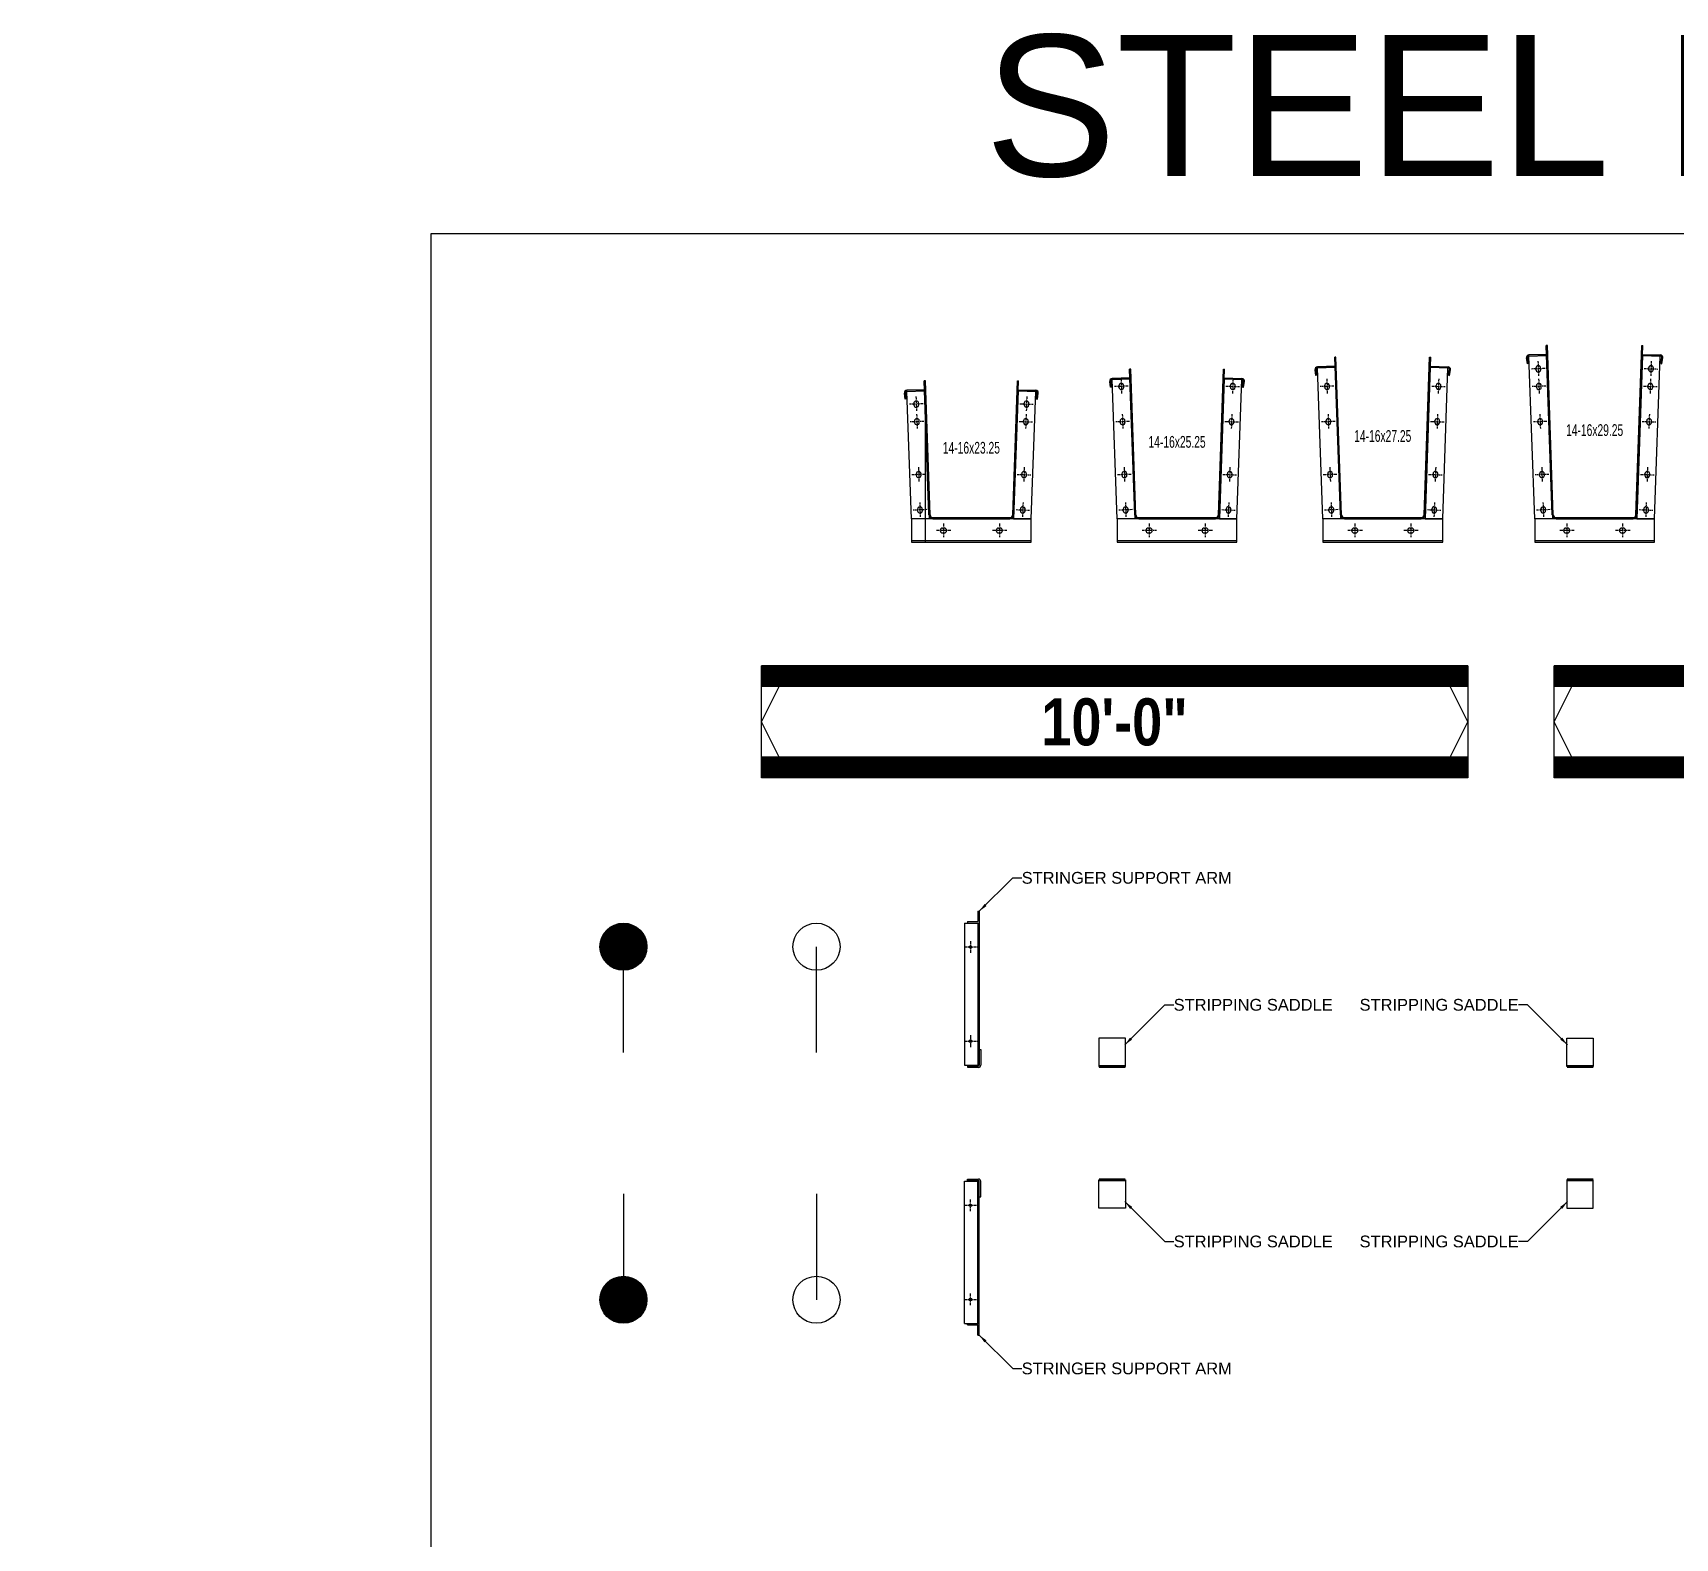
# Model space of a CAD drawing. Header units: inches. Extents: x 2832 to 8547, y -592 to 860.
# Drawn here: x 6352.4 to 6631.4, y 604.1 to 860 of the extents above; entities that cross this region are included whole.
import ezdxf
from ezdxf import colors
from ezdxf.entities.mleader import LeaderData, LeaderLine
from ezdxf.enums import TextEntityAlignment as Align
from ezdxf.math import Vec2, Vec3

# ---------------------------------------------------------------- set-up
doc = ezdxf.new("R2010")
doc.units = ezdxf.units.IN
doc.header["$LTSCALE"] = 5
doc.header["$MEASUREMENT"] = 0
doc.linetypes.add('CENTER', pattern=[2, 1.25, -0.25, 0.25, -0.25])
doc.linetypes.add('HIDDEN', pattern=[0.375, 0.25, -0.125])
for name, color, linetype in [('BlueHidden', 5, 'HIDDEN'), ('DIM', 154, 'Continuous'), ('FMTEXTA', 4, 'Continuous'), ('FORM', 5, 'Continuous'), ('FORMA', 5, 'Continuous'), ('NOTES', 5, 'Continuous'), ('PLYA', 4, 'Continuous')]:
    doc.layers.add(name, color=color, linetype=linetype)
doc.styles.add('Arial Narrow', font='ARIALN.TTF', dxfattribs={"height": 1.5})
doc.styles.add('S', font='arial.ttf', dxfattribs={"height": 2})
doc.styles.add('VBA_txt', font='arial.ttf', dxfattribs={"height": 2})
doc.styles.add('VBA_txt_bold', font='ARIALNB.TTF', dxfattribs={"height": 2})
doc.dimstyles.new('FORMWORK$7', dxfattribs={"dimtxt": 2, "dimasz": 1.5, "dimexe": 1, "dimexo": 1, "dimgap": 0, "dimtad": 0, "dimdec": 3, "dimzin": 7, "dimdsep": 46, "dimlunit": 4, "dimtxsty": 'S', "dimcen": 0.0625, "dimclrd": 4, "dimclre": 4, "dimclrt": 5, "dimadec": 0, "dimazin": 0, "dimtfac": 1, "dimtdec": 4, "dimtofl": 0, "dimtmove": 0, "dimatfit": 3, "dimfxl": 1, "dimtolj": 1, "dimtzin": 4, "dimarcsym": 0})

# ---------------------------------------------------------------- blocks, each defined once
blk = doc.blocks.new('*U722')
for p, q in [((-7.88, 25.25), (-8.07, 25.24)), ((-7.2, 0.48), (-8.07, 25.24)), ((-7.02, 0.48), (-7.88, 25.25)), ((7.02, 0.48), (7.88, 25.25)), ((7.2, 0.48), (8.07, 25.24)), ((7.88, 25.25), (8.07, 25.24)), ((-11.29, 22.15), (-11.44, 23.14)), ((-11.1, 22.18), (-11.25, 23.17)), ((-8.02, 23.74), (-11.02, 23.64)), ((-8.01, 23.56), (-11.01, 23.45)), ((-9.87, 22.16), (-9.88, 22.41)), ((-9.06, 22.19), (-9.07, 22.44)), ((8.01, 23.56), (11.01, 23.45)), ((8.02, 23.74), (11.02, 23.64)), ((9.06, 22.19), (9.07, 22.44)), ((9.87, 22.16), (9.88, 22.41)), ((11.1, 22.18), (11.25, 23.17)), ((11.29, 22.15), (11.44, 23.14)), ((-11.1, 22.18), (-11.29, 22.15)), ((11.1, 22.18), (11.29, 22.15)), ((-9.66, 16.16), (-9.67, 16.41)), ((-8.85, 16.19), (-8.86, 16.44)), ((8.85, 16.19), (8.86, 16.44)), ((9.66, 16.16), (9.67, 16.41)), ((-9.35, 7.17), (-9.35, 7.42)), ((-8.53, 7.19), (-8.54, 7.44)), ((8.53, 7.19), (8.54, 7.44)), ((9.35, 7.17), (9.35, 7.42)), ((-9.14, 1.17), (-9.14, 1.42)), ((-8.32, 1.2), (-8.33, 1.45)), ((-6.52, 0), (6.52, 0)), ((8.32, 1.2), (8.33, 1.45)), ((9.14, 1.17), (9.14, 1.42)), ((-6.52, -0.19), (6.52, -0.19)), ((-4.88, -1.78), (-4.62, -1.78)), ((-4.88, -2.59), (-4.62, -2.59)), ((4.62, -1.78), (4.88, -1.78)), ((4.62, -2.59), (4.88, -2.59))]:
    blk.add_line(p, q)
at = {"color": 1, "linetype": 'CENTER', "ltscale": 0.0625}
for p, q in [((-8.31, 22.34), (-10.62, 22.26)), ((-9.51, 23.58), (-9.42, 21.02)), ((8.31, 22.34), (10.62, 22.26)), ((9.51, 23.58), (9.42, 21.02)), ((-9.3, 17.58), (-9.21, 15.02)), ((9.3, 17.58), (9.21, 15.02)), ((-8.1, 16.34), (-10.41, 16.26)), ((8.1, 16.34), (10.41, 16.26)), ((-8.99, 8.59), (-8.9, 6.03)), ((8.99, 8.59), (8.9, 6.03)), ((-7.79, 7.35), (-10.1, 7.27)), ((7.79, 7.35), (10.1, 7.27)), ((-7.58, 1.35), (-9.89, 1.27)), ((-8.78, 2.59), (-8.69, 0.03)), ((7.58, 1.35), (9.89, 1.27)), ((8.78, 2.59), (8.69, 0.03)), ((-3.47, -2.19), (-6.03, -2.19)), ((-4.75, -1.03), (-4.75, -3.34)), ((6.03, -2.19), (3.47, -2.19)), ((4.75, -1.03), (4.75, -3.34))]:
    blk.add_line(p, q, dxfattribs=at)
for points in [[(-7.18, -0.19), (-10.18, -0.19), (-11.01, 23.45), (-8.01, 23.56)], [(7.18, -0.19), (10.18, -0.19), (11.01, 23.45), (8.01, 23.56)], [(-10.18, -4.19), (10.18, -4.19), (10.18, -0.19), (-10.18, -0.19)], [(-10.18, -4.19), (10.18, -4.19), (10.18, -3.94), (-10.18, -3.94)]]:
    blk.add_lwpolyline(points, close=True)
for centre, radius, start, end in [((-11.01, 23.2), 0.438, 91.9594, 188.8317), ((-11.01, 23.2), 0.25, 91.9594, 188.8317), ((-9.47, 22.42), 0.406, 2, 182), ((9.47, 22.42), 0.406, 358, 178), ((11.01, 23.2), 0.25, 351.1683, 88.0406), ((11.01, 23.2), 0.438, 351.1683, 88.0406), ((-9.46, 22.17), 0.406, 182, 2), ((9.46, 22.17), 0.406, 178, 358), ((-9.26, 16.42), 0.406, 2, 182), ((9.26, 16.42), 0.406, 358, 178), ((-9.25, 16.18), 0.406, 182, 2), ((9.25, 16.18), 0.406, 178, 358), ((-8.95, 7.43), 0.406, 2, 182), ((-8.94, 7.18), 0.406, 182, 2), ((8.94, 7.18), 0.406, 178, 358), ((8.95, 7.43), 0.406, 358, 178), ((-8.74, 1.43), 0.406, 2, 182), ((-8.73, 1.18), 0.406, 182, 2), ((-6.52, 0.5), 0.688, 182, 270), ((-6.52, 0.5), 0.5, 182, 270), ((6.52, 0.5), 0.688, 270, 358), ((6.52, 0.5), 0.5, 270, 358), ((8.73, 1.18), 0.406, 178, 358), ((8.74, 1.43), 0.406, 358, 178), ((-4.88, -2.19), 0.406, 90, 270), ((-4.62, -2.19), 0.406, 270, 90), ((4.62, -2.19), 0.406, 90, 270), ((4.88, -2.19), 0.406, 270, 90)]:
    blk.add_arc(centre, radius, start, end)
at = {"layer": 'FMTEXTA', "style": 'S', "width": 0.625}
blk.add_text('14-16x25.25', height=1.9992, dxfattribs=at).set_placement((0, 12.87), align=Align.MIDDLE_CENTER)
blk = doc.blocks.new('*U723')
for p, q in [((-11.35, 24.15), (-11.51, 25.14)), ((-11.17, 24.18), (-11.32, 25.17)), ((-8.09, 25.74), (-11.09, 25.64)), ((-8.08, 25.56), (-11.08, 25.45)), ((-7.95, 27.25), (-8.14, 27.24)), ((-7.2, 0.48), (-8.14, 27.24)), ((-7.02, 0.48), (-7.95, 27.25)), ((7.02, 0.48), (7.95, 27.25)), ((7.2, 0.48), (8.14, 27.24)), ((7.95, 27.25), (8.14, 27.24)), ((8.08, 25.56), (11.08, 25.45)), ((8.09, 25.74), (11.09, 25.64)), ((11.17, 24.18), (11.32, 25.17)), ((11.35, 24.15), (11.51, 25.14)), ((-11.17, 24.18), (-11.35, 24.15)), ((-9.87, 22.16), (-9.88, 22.41)), ((-9.06, 22.19), (-9.07, 22.44)), ((9.06, 22.19), (9.07, 22.44)), ((9.87, 22.16), (9.88, 22.41)), ((11.17, 24.18), (11.35, 24.15)), ((-9.66, 16.16), (-9.67, 16.41)), ((-8.85, 16.19), (-8.86, 16.44)), ((8.85, 16.19), (8.86, 16.44)), ((9.66, 16.16), (9.67, 16.41)), ((-9.35, 7.17), (-9.35, 7.42)), ((-8.53, 7.19), (-8.54, 7.44)), ((8.53, 7.19), (8.54, 7.44)), ((9.35, 7.17), (9.35, 7.42)), ((-9.14, 1.17), (-9.14, 1.42)), ((-8.32, 1.2), (-8.33, 1.45)), ((-6.52, 0), (6.52, 0)), ((8.32, 1.2), (8.33, 1.45)), ((9.14, 1.17), (9.14, 1.42)), ((-6.52, -0.19), (6.52, -0.19)), ((-4.87, -1.78), (-4.62, -1.78)), ((-4.87, -2.59), (-4.62, -2.59)), ((4.63, -1.78), (4.88, -1.78)), ((4.63, -2.59), (4.88, -2.59))]:
    blk.add_line(p, q)
at = {"color": 1, "linetype": 'CENTER', "ltscale": 0.0625}
for p, q in [((-8.31, 22.34), (-10.62, 22.26)), ((-9.51, 23.58), (-9.42, 21.02)), ((8.31, 22.34), (10.62, 22.26)), ((9.51, 23.58), (9.42, 21.02)), ((-9.3, 17.58), (-9.21, 15.02)), ((9.3, 17.58), (9.21, 15.02)), ((-8.1, 16.34), (-10.41, 16.26)), ((8.1, 16.34), (10.41, 16.26)), ((-8.99, 8.59), (-8.9, 6.03)), ((8.99, 8.59), (8.9, 6.03)), ((-7.79, 7.35), (-10.1, 7.27)), ((7.79, 7.35), (10.1, 7.27)), ((-7.58, 1.35), (-9.89, 1.27)), ((-8.78, 2.59), (-8.69, 0.03)), ((7.58, 1.35), (9.89, 1.27)), ((8.78, 2.59), (8.69, 0.03)), ((-3.47, -2.19), (-6.03, -2.19)), ((-4.75, -1.03), (-4.75, -3.34)), ((6.03, -2.19), (3.47, -2.19)), ((4.75, -1.03), (4.75, -3.34))]:
    blk.add_line(p, q, dxfattribs=at)
for points in [[(-7.18, -0.19), (-10.18, -0.19), (-11.08, 25.45), (-8.08, 25.56)], [(7.18, -0.19), (10.18, -0.19), (11.08, 25.45), (8.08, 25.56)], [(-10.18, -4.19), (10.18, -4.19), (10.18, -0.19), (-10.18, -0.19)], [(-10.18, -4.19), (10.18, -4.19), (10.18, -3.94), (-10.18, -3.94)]]:
    blk.add_lwpolyline(points, close=True)
for centre, radius, start, end in [((-11.08, 25.2), 0.438, 91.9594, 188.8317), ((-11.08, 25.2), 0.25, 91.9594, 188.8317), ((11.08, 25.2), 0.25, 351.1683, 88.0406), ((11.08, 25.2), 0.438, 351.1683, 88.0406), ((-9.47, 22.42), 0.406, 2, 182), ((9.47, 22.42), 0.406, 358, 178), ((-9.46, 22.17), 0.406, 182, 2), ((9.46, 22.17), 0.406, 178, 358), ((-9.26, 16.42), 0.406, 2, 182), ((9.26, 16.42), 0.406, 358, 178), ((-9.25, 16.18), 0.406, 182, 2), ((9.25, 16.18), 0.406, 178, 358), ((-8.95, 7.43), 0.406, 2, 182), ((-8.94, 7.18), 0.406, 182, 2), ((8.94, 7.18), 0.406, 178, 358), ((8.95, 7.43), 0.406, 358, 178), ((-8.74, 1.43), 0.406, 2, 182), ((-8.73, 1.18), 0.406, 182, 2), ((-6.52, 0.5), 0.688, 182, 270), ((-6.52, 0.5), 0.5, 182, 270), ((6.52, 0.5), 0.688, 270, 358), ((6.52, 0.5), 0.5, 270, 358), ((8.73, 1.18), 0.406, 178, 358), ((8.74, 1.43), 0.406, 358, 178), ((-4.87, -2.19), 0.406, 90, 270), ((-4.62, -2.19), 0.406, 270, 90), ((4.63, -2.19), 0.406, 90, 270), ((4.88, -2.19), 0.406, 270, 90)]:
    blk.add_arc(centre, radius, start, end)
at = {"layer": 'FMTEXTA', "style": 'S', "width": 0.625}
blk.add_text('14-16x27.25', height=1.9992, dxfattribs=at).set_placement((0, 13.87), align=Align.MIDDLE_CENTER)
blk = doc.blocks.new('*U724')
for p, q in [((-8.02, 29.25), (-8.21, 29.24)), ((-7.2, 0.48), (-8.21, 29.24)), ((-7.02, 0.48), (-8.02, 29.25)), ((7.02, 0.48), (8.02, 29.25)), ((7.2, 0.48), (8.21, 29.24)), ((8.02, 29.25), (8.21, 29.24)), ((-11.42, 26.15), (-11.58, 27.14)), ((-11.24, 26.18), (-11.42, 26.15)), ((-11.24, 26.18), (-11.39, 27.17)), ((-8.16, 27.74), (-11.16, 27.64)), ((-8.15, 27.56), (-11.15, 27.45)), ((-9.97, 25.16), (-9.98, 25.41)), ((-9.16, 25.18), (-9.17, 25.43)), ((8.15, 27.56), (11.15, 27.45)), ((8.16, 27.74), (11.16, 27.64)), ((9.16, 25.18), (9.17, 25.43)), ((9.97, 25.16), (9.98, 25.41)), ((11.24, 26.18), (11.39, 27.17)), ((11.24, 26.18), (11.42, 26.15)), ((11.42, 26.15), (11.58, 27.14)), ((-9.87, 22.16), (-9.88, 22.41)), ((-9.06, 22.19), (-9.07, 22.44)), ((9.06, 22.19), (9.07, 22.44)), ((9.87, 22.16), (9.88, 22.41)), ((-9.66, 16.16), (-9.67, 16.41)), ((-8.85, 16.19), (-8.86, 16.44)), ((8.85, 16.19), (8.86, 16.44)), ((9.66, 16.16), (9.67, 16.41)), ((-9.35, 7.17), (-9.35, 7.42)), ((-8.53, 7.19), (-8.54, 7.44)), ((8.53, 7.19), (8.54, 7.44)), ((9.35, 7.17), (9.35, 7.42)), ((-9.14, 1.17), (-9.14, 1.42)), ((-8.32, 1.2), (-8.33, 1.45)), ((-6.52, 0), (6.52, 0)), ((8.32, 1.2), (8.33, 1.45)), ((9.14, 1.17), (9.14, 1.42)), ((-6.52, -0.19), (6.52, -0.19)), ((-4.88, -1.78), (-4.63, -1.78)), ((-4.88, -2.59), (-4.63, -2.59)), ((4.62, -1.78), (4.87, -1.78)), ((4.62, -2.59), (4.87, -2.59))]:
    blk.add_line(p, q)
at = {"color": 1, "linetype": 'CENTER', "ltscale": 0.0625}
for p, q in [((-8.42, 25.33), (-10.73, 25.25)), ((-9.62, 26.57), (-9.53, 24.01)), ((8.42, 25.33), (10.73, 25.25)), ((9.62, 26.57), (9.53, 24.01)), ((-8.31, 22.34), (-10.62, 22.26)), ((-9.51, 23.58), (-9.42, 21.02)), ((8.31, 22.34), (10.62, 22.26)), ((9.51, 23.58), (9.42, 21.02)), ((-9.3, 17.58), (-9.21, 15.02)), ((9.3, 17.58), (9.21, 15.02)), ((-8.1, 16.34), (-10.41, 16.26)), ((8.1, 16.34), (10.41, 16.26)), ((-8.99, 8.59), (-8.9, 6.03)), ((8.99, 8.59), (8.9, 6.03)), ((-7.79, 7.35), (-10.1, 7.27)), ((7.79, 7.35), (10.1, 7.27)), ((-7.58, 1.35), (-9.89, 1.27)), ((-8.78, 2.59), (-8.69, 0.03)), ((7.58, 1.35), (9.89, 1.27)), ((8.78, 2.59), (8.69, 0.03)), ((-3.47, -2.19), (-6.03, -2.19)), ((-4.75, -1.03), (-4.75, -3.34)), ((6.03, -2.19), (3.47, -2.19)), ((4.75, -1.03), (4.75, -3.34))]:
    blk.add_line(p, q, dxfattribs=at)
for points in [[(-7.18, -0.19), (-10.18, -0.19), (-11.15, 27.45), (-8.15, 27.56)], [(7.18, -0.19), (10.18, -0.19), (11.15, 27.45), (8.15, 27.56)], [(-10.18, -4.19), (10.18, -4.19), (10.18, -0.19), (-10.18, -0.19)], [(-10.18, -4.19), (10.18, -4.19), (10.18, -3.94), (-10.18, -3.94)]]:
    blk.add_lwpolyline(points, close=True)
for centre, radius, start, end in [((-11.15, 27.2), 0.438, 91.9594, 188.8317), ((-11.15, 27.2), 0.25, 91.9594, 188.8317), ((-9.58, 25.42), 0.406, 2, 182), ((-9.57, 25.17), 0.406, 182, 2), ((9.57, 25.17), 0.406, 178, 358), ((9.58, 25.42), 0.406, 358, 178), ((11.15, 27.2), 0.25, 351.1683, 88.0406), ((11.15, 27.2), 0.438, 351.1683, 88.0406), ((-9.47, 22.42), 0.406, 2, 182), ((9.47, 22.42), 0.406, 358, 178), ((-9.46, 22.17), 0.406, 182, 2), ((9.46, 22.17), 0.406, 178, 358), ((-9.26, 16.42), 0.406, 2, 182), ((9.26, 16.42), 0.406, 358, 178), ((-9.25, 16.18), 0.406, 182, 2), ((9.25, 16.18), 0.406, 178, 358), ((-8.95, 7.43), 0.406, 2, 182), ((-8.94, 7.18), 0.406, 182, 2), ((8.94, 7.18), 0.406, 178, 358), ((8.95, 7.43), 0.406, 358, 178), ((-8.74, 1.43), 0.406, 2, 182), ((-8.73, 1.18), 0.406, 182, 2), ((-6.52, 0.5), 0.688, 182, 270), ((-6.52, 0.5), 0.5, 182, 270), ((6.52, 0.5), 0.5, 270, 358), ((6.52, 0.5), 0.688, 270, 358), ((8.73, 1.18), 0.406, 178, 358), ((8.74, 1.43), 0.406, 358, 178), ((-4.88, -2.19), 0.406, 90, 270), ((-4.63, -2.19), 0.406, 270, 90), ((4.62, -2.19), 0.406, 90, 270), ((4.87, -2.19), 0.406, 270, 90)]:
    blk.add_arc(centre, radius, start, end)
at = {"layer": 'FMTEXTA', "style": 'S', "width": 0.625}
blk.add_text('14-16x29.25', height=1.9992, dxfattribs=at).set_placement((0, 14.87), align=Align.MIDDLE_CENTER)
blk = doc.blocks.new('VBA_SB_CAN_10')
at = {"layer": 'FORMA', "color": 4}
for p, q in [((0, 6), (0, 9.5)), ((120, 9.5), (0, 9.5)), ((120, 9.5), (120, -9.5)), ((0, -6), (0, 6)), ((0, 0), (3, 6)), ((120, 6), (0, 6)), ((120, 0), (117, 6)), ((3, -6), (0, 0)), ((117, -6), (120, 0)), ((0, -9.5), (0, -6)), ((120, -6), (0, -6)), ((120, -9.5), (0, -9.5))]:
    blk.add_line(p, q, dxfattribs=at)
at = {"layer": 'FORMA', "color": 4, "const_width": 3.5}
for points in [[(120, 7.75), (0, 7.75)], [(120, -7.75), (0, -7.75)]]:
    blk.add_lwpolyline(points, dxfattribs=at)
at = {"layer": 'FORMA', "color": 4, "style": 'VBA_txt_bold'}
blk.add_text('10\'-0"', height=8, dxfattribs=at).set_placement((60, 0), align=Align.MIDDLE_CENTER)
blk = doc.blocks.new('VBA_SB_CAN_64')
at = {"layer": 'FORMA', "color": 4}
for p, q in [((0, 6), (0, 9.5)), ((76, 9.5), (0, 9.5)), ((76, 9.5), (76, -9.5)), ((0, -6), (0, 6)), ((0, 0), (3, 6)), ((76, 6), (0, 6)), ((76, 0), (73, 6)), ((3, -6), (0, 0)), ((73, -6), (76, 0)), ((0, -9.5), (0, -6)), ((76, -6), (0, -6)), ((76, -9.5), (0, -9.5))]:
    blk.add_line(p, q, dxfattribs=at)
at = {"layer": 'FORMA', "color": 4, "const_width": 3.5}
for points in [[(76, 7.75), (0, 7.75)], [(76, -7.75), (0, -7.75)]]:
    blk.add_lwpolyline(points, dxfattribs=at)
at = {"layer": 'FORMA', "color": 4, "style": 'VBA_txt_bold'}
blk.add_text('6\'-4"', height=8, dxfattribs=at).set_placement((38, 0), align=Align.MIDDLE_CENTER)
blk = doc.blocks.new('VBA_SB_FEC_PLAN')
at = {"layer": 'FORM'}
for p, q in [((0, 12), (0, 30)), ((0, -12), (0, -30))]:
    blk.add_line(p, q, dxfattribs=at)
for centre in [(0, 30), (0, -30)]:
    blk.add_circle(centre, 4, dxfattribs=at)
blk = doc.blocks.new('VBA_SB_FEC_PLAN_ADJUST')
at = {"layer": 'FORM'}
for p, q in [((0, 12), (0, 30)), ((0, -12), (0, -30))]:
    blk.add_line(p, q, dxfattribs=at)
at = {"layer": 'FORM', "color": 4, "const_width": 4}
for points in [[(2, 30, -1), (-2, 30, -1)], [(2, -30, -1), (-2, -30, -1)]]:
    blk.add_lwpolyline(points, format="xyb", close=True, dxfattribs=at)
at = {"layer": 'FORM'}
for centre in [(0, 30), (0, -30)]:
    blk.add_circle(centre, 4, dxfattribs=at)
blk = doc.blocks.new('A$C77530E3D')
at = {"layer": 'FORMA', "const_width": 0.5}
blk.add_lwpolyline([(0, 4.82), (4.49, 4.82)], dxfattribs=at)
at = {"layer": 'FORMA'}
blk.add_lwpolyline([(4.49, 0), (0, 0), (0, 4.82), (4.49, 4.82)], close=True, dxfattribs=at)
blk = doc.blocks.new('*U937')
for p, q in [((-7.81, 23.25), (-8, 23.24)), ((-7.2, 0.48), (-8, 23.24)), ((-7.02, 0.48), (-7.81, 23.25)), ((7.02, 0.48), (7.81, 23.25)), ((7.2, 0.48), (8, 23.24)), ((7.81, 23.25), (8, 23.24)), ((-11.22, 20.15), (-11.37, 21.14)), ((-11.03, 20.18), (-11.22, 20.15)), ((-11.03, 20.18), (-11.18, 21.17)), ((-7.95, 21.74), (-10.95, 21.64)), ((-7.94, 21.56), (-10.94, 21.45)), ((7.94, 21.56), (10.94, 21.45)), ((7.95, 21.74), (10.95, 21.64)), ((11.03, 20.18), (11.18, 21.17)), ((11.03, 20.18), (11.22, 20.15)), ((11.22, 20.15), (11.37, 21.14)), ((-9.76, 19.16), (-9.77, 19.41)), ((-8.95, 19.19), (-8.96, 19.44)), ((8.95, 19.19), (8.96, 19.44)), ((9.76, 19.16), (9.77, 19.41)), ((-9.66, 16.16), (-9.67, 16.41)), ((-8.85, 16.19), (-8.86, 16.44)), ((8.85, 16.19), (8.86, 16.44)), ((9.66, 16.16), (9.67, 16.41)), ((-9.35, 7.17), (-9.35, 7.42)), ((-8.53, 7.19), (-8.54, 7.44)), ((8.53, 7.19), (8.54, 7.44)), ((9.35, 7.17), (9.35, 7.42)), ((-9.14, 1.17), (-9.14, 1.42)), ((-8.32, 1.2), (-8.33, 1.45)), ((-6.52, 0), (6.52, 0)), ((8.32, 1.2), (8.33, 1.45)), ((9.14, 1.17), (9.14, 1.42)), ((-6.52, -0.19), (6.52, -0.19)), ((-4.88, -1.78), (-4.62, -1.78)), ((-4.88, -2.59), (-4.62, -2.59)), ((4.62, -1.78), (4.88, -1.78)), ((4.62, -2.59), (4.88, -2.59))]:
    blk.add_line(p, q)
at = {"color": 1, "linetype": 'CENTER', "ltscale": 0.0625}
for p, q in [((-9.41, 20.58), (-9.32, 18.02)), ((9.41, 20.58), (9.32, 18.02)), ((-8.21, 19.34), (-10.52, 19.26)), ((-9.3, 17.58), (-9.21, 15.02)), ((8.21, 19.34), (10.52, 19.26)), ((9.3, 17.58), (9.21, 15.02)), ((-8.1, 16.34), (-10.41, 16.26)), ((8.1, 16.34), (10.41, 16.26)), ((-8.99, 8.59), (-8.9, 6.03)), ((8.99, 8.59), (8.9, 6.03)), ((-7.79, 7.35), (-10.1, 7.27)), ((7.79, 7.35), (10.1, 7.27)), ((-7.58, 1.35), (-9.89, 1.27)), ((-8.78, 2.59), (-8.69, 0.03)), ((7.58, 1.35), (9.89, 1.27)), ((8.78, 2.59), (8.69, 0.03)), ((-3.47, -2.19), (-6.03, -2.19)), ((-4.75, -1.03), (-4.75, -3.34)), ((6.03, -2.19), (3.47, -2.19)), ((4.75, -1.03), (4.75, -3.34))]:
    blk.add_line(p, q, dxfattribs=at)
for points in [[(-7.18, -0.19), (-10.18, -0.19), (-10.94, 21.45), (-7.94, 21.56)], [(7.18, -0.19), (10.18, -0.19), (10.95, 21.45), (7.94, 21.56)], [(-10.18, -4.19), (10.18, -4.19), (10.18, -0.19), (-10.18, -0.19)], [(-10.18, -4.19), (10.18, -4.19), (10.18, -3.94), (-10.18, -3.94)]]:
    blk.add_lwpolyline(points, close=True)
for centre, radius, start, end in [((-10.94, 21.2), 0.438, 91.9594, 188.8317), ((-10.94, 21.2), 0.25, 91.9594, 188.8317), ((-9.37, 19.42), 0.406, 2, 182), ((9.37, 19.42), 0.406, 358, 178), ((10.94, 21.2), 0.25, 351.1683, 88.0406), ((10.94, 21.2), 0.438, 351.1683, 88.0406), ((-9.36, 19.17), 0.406, 182, 2), ((-9.26, 16.42), 0.406, 2, 182), ((9.26, 16.42), 0.406, 358, 178), ((9.36, 19.17), 0.406, 178, 358), ((-9.25, 16.18), 0.406, 182, 2), ((9.25, 16.18), 0.406, 178, 358), ((-8.95, 7.43), 0.406, 2, 182), ((-8.94, 7.18), 0.406, 182, 2), ((8.94, 7.18), 0.406, 178, 358), ((8.95, 7.43), 0.406, 358, 178), ((-8.74, 1.43), 0.406, 2, 182), ((-8.73, 1.18), 0.406, 182, 2), ((-6.52, 0.5), 0.688, 182, 270), ((-6.52, 0.5), 0.5, 182, 270), ((6.52, 0.5), 0.688, 270, 358), ((6.52, 0.5), 0.5, 270, 358), ((8.73, 1.18), 0.406, 178, 358), ((8.74, 1.43), 0.406, 358, 178), ((-4.88, -2.19), 0.406, 90, 270), ((-4.62, -2.19), 0.406, 270, 90), ((4.62, -2.19), 0.406, 90, 270), ((4.88, -2.19), 0.406, 270, 90)]:
    blk.add_arc(centre, radius, start, end)
at = {"layer": 'FMTEXTA', "style": 'S', "width": 0.625}
blk.add_text('14-16x23.25', height=1.9992, dxfattribs=at).set_placement((0, 11.87), align=Align.MIDDLE_CENTER)
blk = doc.blocks.new('VBA_WEDGE_NOTE')
at = {"layer": 'NOTES'}
ml = blk.add_multileader_mtext('Standard', dxfattribs=at)
ml.set_content('\\A1;INSTALL FIELD WEDGES AT ALL SIDE PANELS AND POSTS', color=5, style='Arial Narrow')
ml.set_leader_properties(color=4)
ml.build(insert=Vec2(0, 0))
ml.multileader.update_dxf_attribs({"text_left_attachment_type": 2, "text_right_attachment_type": 2, "dogleg_length": 0.0625, "arrow_head_size": 1.5, "scale": 12})
ctx = ml.context
ctx.base_point, ctx.scale, ctx.char_height, ctx.arrow_head_size, ctx.landing_gap_size, ctx.plane_origin = Vec3(6.52, -4.58), 12, 2, 1.5, 0.75, Vec3(-29.47, -12.23)
ctx.left_attachment, ctx.right_attachment = 2, 2
notes = []
notes.append((ctx, [(0, (1, 1, 0), (5.77, -4.58), (1, 0), 0.75, [(0, [(0, 0)], 0, [])])]))
ctx.mtext.insert, ctx.mtext.width, ctx.mtext.flow_direction = Vec3(7.27, -3.55), 123.81, 5
for ctx, leaders in notes:
    for number, flags, end, landing, length, lines in leaders:
        leader = LeaderData()
        leader.index, (leader.has_last_leader_line, leader.has_dogleg_vector, leader.attachment_direction) = number, flags
        leader.last_leader_point, leader.dogleg_vector, leader.dogleg_length = Vec3(end), Vec3(landing), length
        for number, points, colour, breaks in lines:
            line = LeaderLine()
            line.index, line.vertices, line.color, line.breaks = number, Vec3.list(points), colors.encode_raw_color(colour), breaks
            leader.lines.append(line)
        ctx.leaders.append(leader)
blk = doc.blocks.new('VBA_SB_STRINGER_SUPPORT_ARM_PLAN')
at = {"color": 1, "linetype": 'CENTER', "ltscale": 0.075}
for p, q in [((1, 30.95), (1, 28.95)), ((0, 29.95), (2.5, 29.95)), ((1, 14.95), (1, 12.95)), ((0, 13.95), (2.5, 13.95)), ((0, -13.95), (2.5, -13.95)), ((1, -14.95), (1, -12.95)), ((0, -29.95), (2.5, -29.95)), ((1, -30.95), (1, -28.95))]:
    blk.add_line(p, q, dxfattribs=at)
at = {"layer": 'FORM', "ltscale": 0.25}
for p, q in [((0, 34.02), (0, 9.87)), ((0, 34.02), (2.5, 34.02)), ((0.5, 34.27), (0.5, 34.02)), ((0.5, 34.27), (2.25, 34.27)), ((2.25, 36.02), (2.5, 36.02)), ((2.25, 36.02), (2.25, 34.27)), ((2.25, 34.02), (2.25, 9.87)), ((2.5, 36.02), (2.5, 9.87)), ((2.5, 12.5), (2.75, 12.5)), ((2.75, 12.5), (2.75, 9.87)), ((0, 9.87), (2.25, 9.87)), ((0.5, 9.75), (0.5, 9.5)), ((0.5, 9.75), (2.38, 9.75)), ((0.5, 9.5), (2.39, 9.5)), ((2.25, 9.87), (2.5, 9.87)), ((0, -34.02), (0, -9.87)), ((0, -9.87), (2.25, -9.87)), ((0.5, -9.75), (0.5, -9.5)), ((0.5, -9.5), (2.39, -9.5)), ((0.5, -9.75), (2.38, -9.75)), ((2.25, -9.87), (2.5, -9.87)), ((2.25, -34.02), (2.25, -9.87)), ((2.5, -36.02), (2.5, -9.87)), ((2.75, -12.5), (2.75, -9.87)), ((2.5, -12.5), (2.75, -12.5)), ((0, -34.02), (2.5, -34.02)), ((0.5, -34.27), (0.5, -34.02)), ((0.5, -34.27), (2.25, -34.27)), ((2.25, -36.02), (2.25, -34.27)), ((2.25, -36.02), (2.5, -36.02))]:
    blk.add_line(p, q, dxfattribs=at)
for centre in [(1, 29.95), (1, 13.95), (1, -13.95), (1, -29.95)]:
    blk.add_circle(centre, 0.219, dxfattribs=at)
for centre, radius, start, end in [((2.38, 9.87), 0.375, 270, 0), ((2.38, 9.87), 0.125, 270, 0), ((2.38, -9.87), 0.375, 0, 90), ((2.38, -9.87), 0.125, 0, 90)]:
    blk.add_arc(centre, radius, start, end, dxfattribs=at)
at = {"layer": 'FMTEXTA', "ltscale": 0.25, "char_height": 2, "attachment_point": 4, "style": 'VBA_txt'}
for insert in [(9.71, 41.69), (9.71, -41.69)]:
    blk.add_mtext('STRINGER SUPPORT ARM', dxfattribs=dict(at, insert=insert))
at = {"layer": 'FMTEXTA', "color": 4, "ltscale": 0.25, "annotation_type": 0, "has_hookline": 1, "hookline_direction": 0, "text_width": 35.37}
for points in [[(2.5, 36.02), (8.21, 41.69), (9.71, 41.69)], [(2.5, -36.02), (8.21, -41.69), (9.71, -41.69)]]:
    blk.add_leader(points, dimstyle='FORMWORK$7', dxfattribs=at)
blk = doc.blocks.new('VBA_SB_STRIPPING_SADDLE_PLAN')
at = {"layer": 'FMTEXTA', "xscale": -1, "rotation": 180}
blk.add_blockref('A$C77530E3D', (-2.24, 14.44), dxfattribs=at)
at = {"layer": 'FMTEXTA'}
blk.add_blockref('A$C77530E3D', (-2.24, -14.44), dxfattribs=at)
at = {"layer": 'FMTEXTA', "ltscale": 0.25, "insert": (10.45, 20.11), "char_height": 2, "attachment_point": 4, "style": 'S'}
blk.add_mtext('STRIPPING SADDLE', dxfattribs=at)
at = {"layer": 'FMTEXTA', "insert": (10.45, -20.11), "char_height": 2, "attachment_point": 4, "style": 'S'}
blk.add_mtext('STRIPPING SADDLE', dxfattribs=at)
at = {"layer": 'FMTEXTA', "color": 4, "ltscale": 0.25, "annotation_type": 0, "has_hookline": 1, "hookline_direction": 0, "text_width": 26.74}
for points in [[(2.16, 13.33), (8.95, 20.11), (10.45, 20.11)], [(2.16, -13.33), (8.95, -20.11), (10.45, -20.11)]]:
    blk.add_leader(points, dimstyle='FORMWORK$7', dxfattribs=at)
blk = doc.blocks.new('VBA_SB_STRIPPING_SADDLE_PLAN_M')
at = {"layer": 'FMTEXTA', "rotation": 180}
blk.add_blockref('A$C77530E3D', (2.24, 14.44), dxfattribs=at)
at = {"layer": 'FMTEXTA', "xscale": -1}
blk.add_blockref('A$C77530E3D', (2.24, -14.44), dxfattribs=at)
at = {"layer": 'FMTEXTA', "ltscale": 0.25, "insert": (-10.45, 20.11), "char_height": 2, "attachment_point": 6, "style": 'S'}
blk.add_mtext('STRIPPING SADDLE', dxfattribs=at)
at = {"layer": 'FMTEXTA', "insert": (-10.45, -20.11), "char_height": 2, "attachment_point": 6, "style": 'S'}
blk.add_mtext('STRIPPING SADDLE', dxfattribs=at)
at = {"layer": 'FMTEXTA', "color": 4, "ltscale": 0.25, "annotation_type": 0, "has_hookline": 1, "hookline_direction": 1, "text_width": 26.74}
for points in [[(-2.16, 13.33), (-8.95, 20.11), (-10.45, 20.11)], [(-2.16, -13.33), (-8.95, -20.11), (-10.45, -20.11)]]:
    blk.add_leader(points, dimstyle='FORMWORK$7', dxfattribs=at)

msp = doc.modelspace()

# ---------------------------------------------------------------- linework, layer by layer
at = {"linetype": 'ByBlock'}
msp.add_lwpolyline([(6420.06094, 825.85348), (6845.13617, 825.85348), (6845.13617, 348.30781), (6420.06094, 348.30781)], close=True, dxfattribs=at)
at = {"layer": 'PLYA'}
msp.add_line((6503.99049, 773.40158), (6503.99049, 800.83908), dxfattribs=at)

# ---------------------------------------------------------------- block references
for name, p in [('*U724', (6617.6756, 777.58908)), ('*U723', (6581.68524, 777.58908)), ('*U937', (6511.8024, 777.58908)), ('*U722', (6546.74382, 777.58908)), ('VBA_SB_CAN_10', (6476.1318, 742.87414)), ('VBA_SB_CAN_64', (6610.79651, 742.87414))]:
    msp.add_blockref(name, p)
at = {"color": 5}
msp.add_blockref('VBA_SB_STRIPPING_SADDLE_PLAN_M', (6615.21307, 674.66512), dxfattribs=at)
at = {"layer": 'DIM'}
msp.add_blockref('VBA_WEDGE_NOTE', (5423.34977, 750.20917), dxfattribs=at)
at = {"layer": 'FORM'}
for name, p in [('VBA_SB_STRINGER_SUPPORT_ARM_PLAN', (6510.637, 674.66512)), ('VBA_SB_FEC_PLAN_ADJUST', (6452.69823, 674.66512)), ('VBA_SB_FEC_PLAN', (6485.4882, 674.66512))]:
    msp.add_blockref(name, p, dxfattribs=at)
at = {"layer": 'FORMA'}
msp.add_blockref('VBA_SB_STRIPPING_SADDLE_PLAN', (6535.71656, 674.66512), dxfattribs=at)

# ---------------------------------------------------------------- texts
at = {"layer": 'BlueHidden', "linetype": 'ByBlock', "insert": (6514.06012, 859.61933), "char_height": 24, "attachment_point": 1, "style": 'VBA_txt'}
msp.add_mtext_dynamic_manual_height_columns('{\\C2;STEEL BEAMS}', width=236.1247696, gutter_width=10, heights=[2.3916], dxfattribs=at)

doc.saveas('drawing.dxf')
